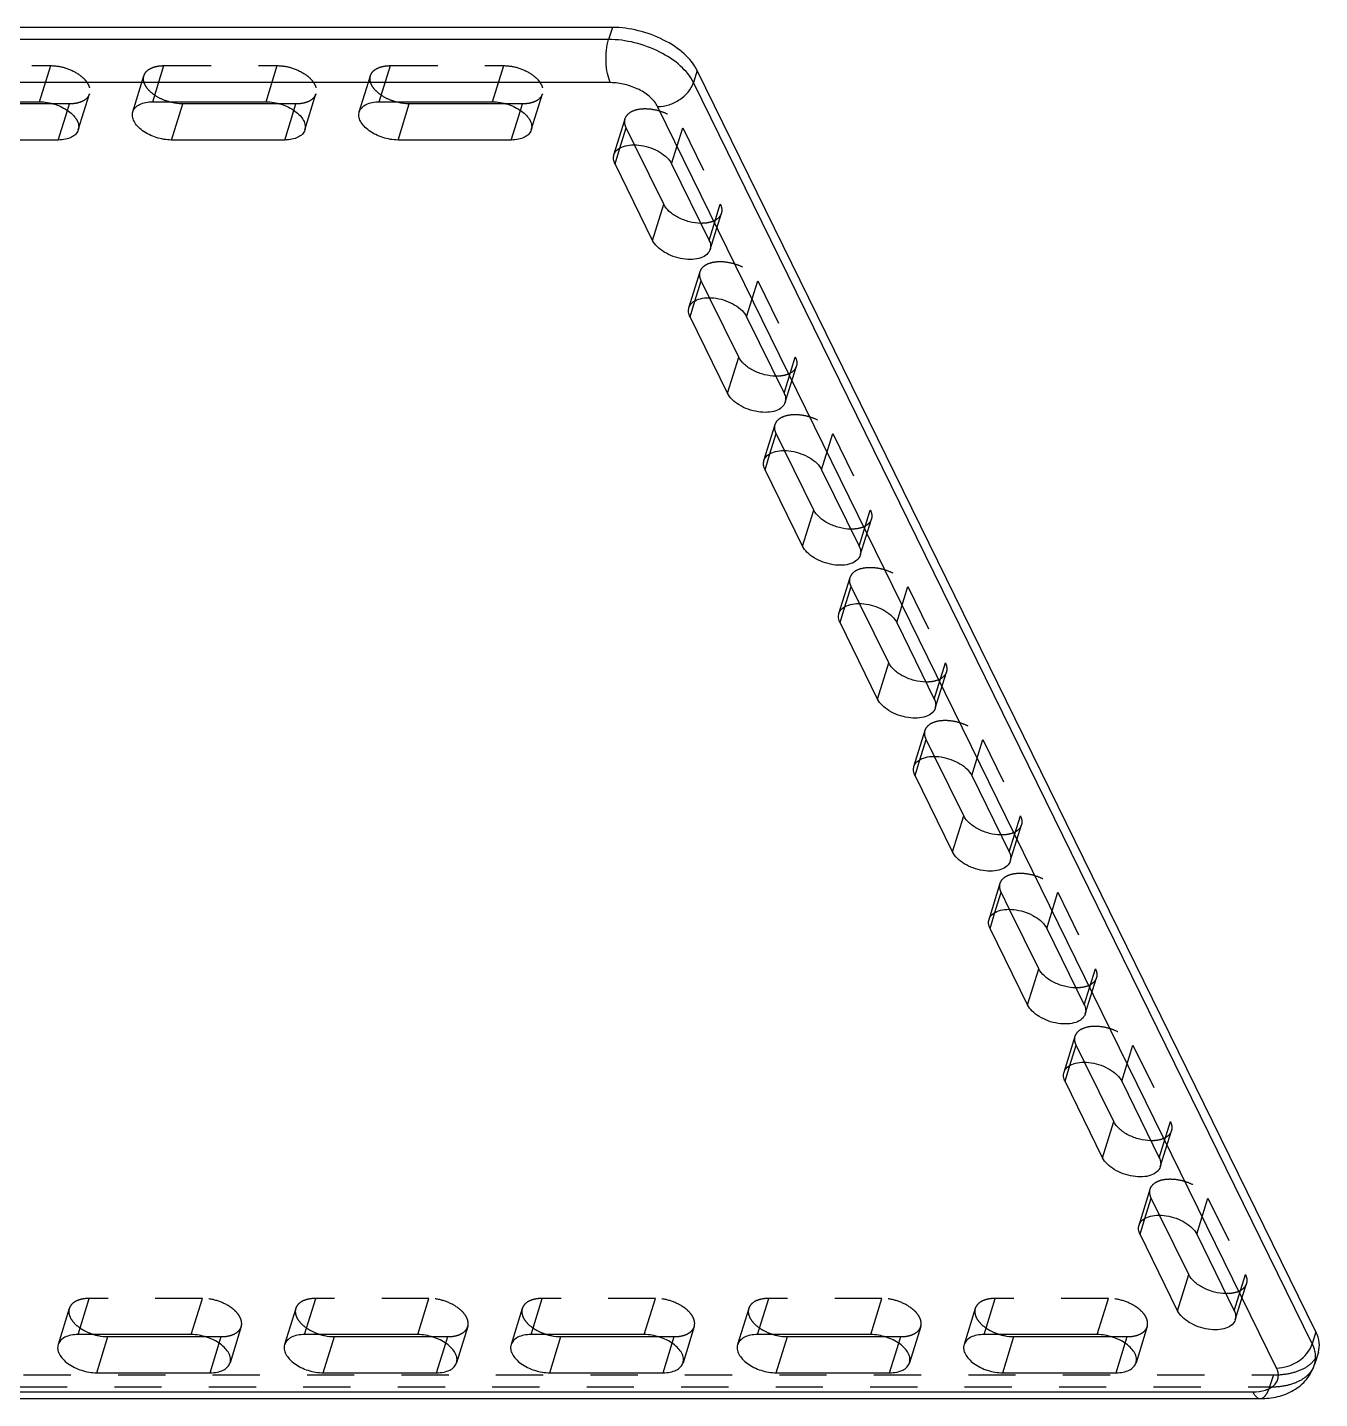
# Model space of a CAD drawing. Header units: millimetres. Extents: x 203 to 548, y -297 to -35.
# Drawn here: x 463.8 to 547.9, y -296.6 to -207.4 of the extents above; entities that cross this region are included whole.
import ezdxf

# ---------------------------------------------------------------- set-up
doc = ezdxf.new("R2010")
doc.units = ezdxf.units.MM
doc.header["$LTSCALE"] = 30.734
doc.linetypes.add('HIDDEN', pattern=[0.2, 0.1, -0.1])
doc.layers.get('0').update_dxf_attribs({"linetype": 'CONTINUOUS'})
doc.layers.add('DEFAULT_2', color=8, linetype='HIDDEN')

msp = doc.modelspace()

# ---------------------------------------------------------------- linework, layer by layer
at = {"color": 7, "linetype": 'Continuous'}
for p, q in [((501.858, -207.38), (377.515, -207.38)), ((501.858, -207.38), (501.616, -208.163)), ((501.616, -208.163), (377.273, -208.163)), ((507.376, -210.177), (507.134, -210.96)), ((547.641, -292.23), (507.376, -210.177)), ((501.742, -210.973), (377.399, -210.973)), ((547.399, -293.013), (507.134, -210.96)), ((457.22, -212.216), (464.589, -212.216)), ((471.957, -212.216), (479.326, -212.216)), ((486.694, -212.216), (494.063, -212.216)), ((465.445, -212.353), (459.167, -212.353)), ((465.809, -214.703), (466.401, -212.786)), ((473.177, -214.703), (473.904, -212.353)), ((480.182, -212.353), (473.904, -212.353)), ((480.546, -214.703), (481.138, -212.786)), ((487.914, -214.703), (488.641, -212.353)), ((494.919, -212.353), (488.641, -212.353)), ((495.283, -214.703), (495.875, -212.786)), ((545.073, -294.58), (504.807, -212.527)), ((465.809, -214.703), (458.44, -214.703)), ((480.546, -214.703), (473.177, -214.703)), ((495.283, -214.703), (487.914, -214.703)), ((502.032, -216.257), (502.35, -215.23)), ((505.199, -218.88), (503.304, -215.018)), ((504.473, -221.23), (502.032, -216.257)), ((505.717, -216.257), (508.157, -221.23)), ((504.473, -221.23), (505.199, -218.88)), ((506.913, -226.203), (507.23, -225.175)), ((510.08, -228.825), (508.184, -224.963)), ((509.353, -231.175), (506.913, -226.203)), ((510.597, -226.203), (513.038, -231.175)), ((509.353, -231.175), (510.08, -228.825)), ((511.794, -236.148), (512.111, -235.121)), ((514.96, -238.771), (513.065, -234.909)), ((514.234, -241.121), (511.794, -236.148)), ((515.478, -236.148), (517.918, -241.121)), ((514.234, -241.121), (514.96, -238.771)), ((516.674, -246.094), (516.992, -245.067)), ((519.841, -248.717), (517.946, -244.855)), ((519.115, -251.067), (516.674, -246.094)), ((520.359, -246.094), (522.799, -251.067)), ((519.115, -251.067), (519.841, -248.717)), ((521.555, -256.04), (521.872, -255.013)), ((524.722, -258.663), (522.826, -254.801)), ((523.995, -261.013), (521.555, -256.04)), ((525.239, -256.04), (527.68, -261.013)), ((523.995, -261.013), (524.722, -258.663)), ((529.602, -268.609), (527.707, -264.746)), ((526.436, -265.986), (526.753, -264.958)), ((528.876, -270.958), (526.436, -265.986)), ((530.12, -265.986), (532.56, -270.958)), ((528.876, -270.958), (529.602, -268.609)), ((534.483, -278.554), (532.588, -274.692)), ((531.316, -275.931), (531.634, -274.904)), ((533.757, -280.904), (531.316, -275.931)), ((535.001, -275.931), (537.441, -280.904)), ((533.757, -280.904), (534.483, -278.554)), ((536.197, -285.877), (536.514, -284.85)), ((539.364, -288.5), (537.468, -284.638)), ((538.637, -290.85), (536.197, -285.877)), ((539.881, -285.877), (542.322, -290.85)), ((538.637, -290.85), (539.364, -288.5)), ((474.465, -292.404), (467.097, -292.404)), ((489.202, -292.404), (481.834, -292.404)), ((503.939, -292.404), (496.571, -292.404)), ((518.676, -292.404), (511.308, -292.404)), ((533.413, -292.404), (526.045, -292.404)), ((547.641, -292.23), (547.399, -293.013)), ((468.317, -294.89), (469.043, -292.54)), ((469.043, -292.54), (475.321, -292.54)), ((475.685, -294.89), (476.278, -292.973)), ((483.054, -294.89), (483.78, -292.54)), ((483.78, -292.54), (490.058, -292.54)), ((490.422, -294.89), (491.015, -292.973)), ((497.791, -294.89), (498.517, -292.54)), ((498.517, -292.54), (504.795, -292.54)), ((505.159, -294.89), (505.752, -292.973)), ((512.528, -294.89), (513.254, -292.54)), ((513.254, -292.54), (519.532, -292.54)), ((519.896, -294.89), (520.489, -292.973)), ((527.265, -294.89), (527.991, -292.54)), ((527.991, -292.54), (534.269, -292.54)), ((534.633, -294.89), (535.226, -292.973)), ((547.796, -293.558), (547.554, -294.342)), ((468.317, -294.89), (475.685, -294.89)), ((483.054, -294.89), (490.422, -294.89)), ((497.791, -294.89), (505.159, -294.89)), ((512.528, -294.89), (519.896, -294.89)), ((527.265, -294.89), (534.633, -294.89)), ((419.19, -296.134), (543.533, -296.134)), ((419.674, -296.567), (544.017, -296.567))]:
    msp.add_line(p, q, dxfattribs=at)
msp.add_arc((545.855, -293.903), 1.766, 5.38966, 9.05359, dxfattribs=at)
for points, knots in [([(507.376, -210.177), (507.176, -209.77), (506.514, -208.99), (505.181, -208.123), (503.58, -207.535), (502.426, -207.38), (501.858, -207.38)], [0, 0, 0, 0, 1.361353, 2.98275, 4.733093, 6.437276, 6.437276, 6.437276, 6.437276]), ([(501.742, -210.973), (501.65, -210.786), (501.517, -210.341), (501.433, -209.626), (501.456, -208.879), (501.547, -208.389), (501.616, -208.163)], [0, 0, 0, 0, 0.626733, 1.375398, 2.153454, 2.861451, 2.861451, 2.861451, 2.861451]), ([(507.134, -210.96), (506.934, -210.553), (506.272, -209.773), (504.939, -208.906), (503.338, -208.319), (502.184, -208.163), (501.616, -208.163)], [0, 0, 0, 0, 1.361303, 2.982718, 4.733181, 6.437293, 6.437293, 6.437293, 6.437293]), ([(504.807, -212.527), (504.696, -212.301), (504.329, -211.868), (503.588, -211.386), (502.699, -211.06), (502.058, -210.973), (501.742, -210.973)], [0, 0, 0, 0, 0.756286, 1.657083, 2.629522, 3.576264, 3.576264, 3.576264, 3.576264]), ([(504.807, -212.527), (505.058, -212.527), (505.572, -212.438), (506.459, -212.012), (506.994, -211.411), (507.134, -210.96)], [0, 0, 0, 0, 0.751415, 1.531661, 2.947597, 2.947597, 2.947597, 2.947597]), ([(464.589, -212.216), (464.923, -212.216), (465.59, -212.334), (466.335, -212.692), (466.8, -213.092), (467.035, -213.408), (467.153, -213.735), (467.139, -213.955), (467.11, -214.05)], [0, 0, 0, 0, 1.002537, 1.99744, 2.441293, 2.8305, 3.165717, 3.465547, 3.465547, 3.465547, 3.465547]), ([(470.657, -212.869), (470.687, -212.769), (470.808, -212.573), (471.11, -212.366), (471.506, -212.241), (471.801, -212.216), (471.957, -212.216)], [0, 0, 0, 0, 0.312633, 0.664768, 1.076317, 1.545841, 1.545841, 1.545841, 1.545841]), ([(473.904, -212.353), (473.834, -212.353), (473.544, -212.342), (473.256, -212.289), (473.044, -212.23)], [0, 0, 0, 0, 0.2096738, 0.869368, 0.869368, 0.869368, 0.869368]), ([(479.326, -212.216), (479.66, -212.216), (480.327, -212.334), (481.072, -212.692), (481.537, -213.092), (481.771, -213.408), (481.89, -213.735), (481.876, -213.955), (481.847, -214.05)], [0, 0, 0, 0, 1.002537, 1.99744, 2.441293, 2.8305, 3.165717, 3.465547, 3.465547, 3.465547, 3.465547]), ([(485.394, -212.869), (485.424, -212.769), (485.545, -212.573), (485.847, -212.366), (486.243, -212.241), (486.538, -212.216), (486.694, -212.216)], [0, 0, 0, 0, 0.312633, 0.664768, 1.076317, 1.545841, 1.545841, 1.545841, 1.545841]), ([(488.641, -212.353), (488.571, -212.353), (488.281, -212.342), (487.993, -212.289), (487.781, -212.23)], [0, 0, 0, 0, 0.2096738, 0.869368, 0.869368, 0.869368, 0.869368]), ([(494.063, -212.216), (494.397, -212.216), (495.064, -212.334), (495.809, -212.692), (496.274, -213.092), (496.508, -213.408), (496.627, -213.735), (496.613, -213.955), (496.583, -214.05)], [0, 0, 0, 0, 1.002537, 1.99744, 2.441293, 2.8305, 3.165717, 3.465547, 3.465547, 3.465547, 3.465547]), ([(473.177, -214.703), (472.843, -214.703), (472.176, -214.585), (471.431, -214.227), (470.966, -213.827), (470.732, -213.511), (470.613, -213.184), (470.627, -212.964), (470.657, -212.869)], [0, 0, 0, 0, 1.002537, 1.99744, 2.441293, 2.8305, 3.165717, 3.465547, 3.465547, 3.465547, 3.465547]), ([(487.914, -214.703), (487.58, -214.703), (486.913, -214.585), (486.168, -214.227), (485.703, -213.827), (485.469, -213.511), (485.35, -213.184), (485.364, -212.964), (485.394, -212.869)], [0, 0, 0, 0, 1.002537, 1.99744, 2.441293, 2.8305, 3.165717, 3.465547, 3.465547, 3.465547, 3.465547]), ([(467.11, -214.05), (467.079, -214.15), (466.958, -214.347), (466.656, -214.553), (466.26, -214.678), (465.965, -214.703), (465.809, -214.703)], [0, 0, 0, 0, 0.312633, 0.664768, 1.076317, 1.545841, 1.545841, 1.545841, 1.545841]), ([(481.847, -214.05), (481.816, -214.15), (481.695, -214.347), (481.393, -214.553), (480.997, -214.678), (480.702, -214.703), (480.546, -214.703)], [0, 0, 0, 0, 0.312633, 0.664768, 1.076317, 1.545841, 1.545841, 1.545841, 1.545841]), ([(496.583, -214.05), (496.553, -214.15), (496.432, -214.347), (496.13, -214.553), (495.734, -214.678), (495.439, -214.703), (495.283, -214.703)], [0, 0, 0, 0, 0.312633, 0.664768, 1.076317, 1.545841, 1.545841, 1.545841, 1.545841]), ([(502.032, -216.257), (501.986, -216.162), (501.92, -215.966), (501.935, -215.758), (501.964, -215.666)], [0, 0, 0, 0, 0.3184612, 0.6057192, 0.6057192, 0.6057192, 0.6057192]), ([(501.964, -215.666), (502.002, -215.543), (502.173, -215.299), (502.597, -215.084), (503.137, -214.994), (503.749, -215.033), (504.374, -215.195), (504.948, -215.465), (505.414, -215.814), (505.643, -216.107), (505.717, -216.257)], [0, 0, 0, 0, 0.387391, 0.843806, 1.391657, 2.013617, 2.670736, 3.315794, 3.904234, 4.406149, 4.406149, 4.406149, 4.406149]), ([(507.614, -220.123), (507.364, -220.119), (506.857, -220.046), (506.157, -219.783), (505.575, -219.4), (505.286, -219.058), (505.199, -218.88)], [0, 0, 0, 0, 0.750246, 1.517706, 2.22733, 2.823823, 2.823823, 2.823823, 2.823823]), ([(508.226, -221.82), (508.187, -221.944), (508.016, -222.187), (507.592, -222.403), (507.052, -222.492), (506.44, -222.453), (505.816, -222.291), (505.242, -222.021), (504.775, -221.672), (504.546, -221.38), (504.473, -221.23)], [0, 0, 0, 0, 0.387391, 0.843806, 1.391657, 2.013617, 2.670736, 3.315794, 3.904234, 4.406149, 4.406149, 4.406149, 4.406149]), ([(508.157, -221.23), (508.204, -221.325), (508.269, -221.521), (508.254, -221.729), (508.226, -221.82)], [0, 0, 0, 0, 0.3184612, 0.6057192, 0.6057192, 0.6057192, 0.6057192]), ([(506.913, -226.203), (506.866, -226.107), (506.801, -225.912), (506.816, -225.703), (506.844, -225.612)], [0, 0, 0, 0, 0.3184612, 0.6057192, 0.6057192, 0.6057192, 0.6057192]), ([(506.844, -225.612), (506.883, -225.489), (507.054, -225.245), (507.477, -225.03), (508.018, -224.94), (508.63, -224.979), (509.254, -225.141), (509.828, -225.411), (510.295, -225.76), (510.524, -226.052), (510.597, -226.203)], [0, 0, 0, 0, 0.387391, 0.843806, 1.391657, 2.013617, 2.670736, 3.315794, 3.904234, 4.406149, 4.406149, 4.406149, 4.406149]), ([(512.494, -230.068), (512.244, -230.065), (511.738, -229.992), (511.038, -229.729), (510.456, -229.346), (510.167, -229.004), (510.08, -228.825)], [0, 0, 0, 0, 0.750246, 1.517706, 2.22733, 2.823823, 2.823823, 2.823823, 2.823823]), ([(513.106, -231.766), (513.068, -231.89), (512.897, -232.133), (512.473, -232.348), (511.933, -232.438), (511.321, -232.399), (510.696, -232.237), (510.122, -231.967), (509.656, -231.618), (509.427, -231.326), (509.353, -231.175)], [0, 0, 0, 0, 0.387391, 0.843806, 1.391657, 2.013617, 2.670736, 3.315794, 3.904234, 4.406149, 4.406149, 4.406149, 4.406149]), ([(513.038, -231.175), (513.084, -231.271), (513.15, -231.466), (513.135, -231.675), (513.106, -231.766)], [0, 0, 0, 0, 0.3184612, 0.6057192, 0.6057192, 0.6057192, 0.6057192]), ([(511.725, -235.558), (511.763, -235.434), (511.935, -235.191), (512.358, -234.975), (512.899, -234.886), (513.511, -234.925), (514.135, -235.087), (514.709, -235.357), (515.175, -235.706), (515.404, -235.998), (515.478, -236.148)], [0, 0, 0, 0, 0.387391, 0.843806, 1.391657, 2.013617, 2.670736, 3.315794, 3.904234, 4.406149, 4.406149, 4.406149, 4.406149]), ([(511.794, -236.148), (511.747, -236.053), (511.682, -235.857), (511.697, -235.649), (511.725, -235.558)], [0, 0, 0, 0, 0.3184612, 0.6057192, 0.6057192, 0.6057192, 0.6057192]), ([(517.375, -240.014), (517.125, -240.011), (516.619, -239.937), (515.918, -239.675), (515.336, -239.292), (515.048, -238.95), (514.96, -238.771)], [0, 0, 0, 0, 0.750246, 1.517706, 2.22733, 2.823823, 2.823823, 2.823823, 2.823823]), ([(517.987, -241.712), (517.949, -241.835), (517.777, -242.079), (517.354, -242.294), (516.813, -242.384), (516.201, -242.345), (515.577, -242.183), (515.003, -241.913), (514.537, -241.564), (514.308, -241.271), (514.234, -241.121)], [0, 0, 0, 0, 0.387391, 0.843806, 1.391657, 2.013617, 2.670736, 3.315794, 3.904234, 4.406149, 4.406149, 4.406149, 4.406149]), ([(517.918, -241.121), (517.965, -241.217), (518.03, -241.412), (518.015, -241.62), (517.987, -241.712)], [0, 0, 0, 0, 0.3184612, 0.6057192, 0.6057192, 0.6057192, 0.6057192]), ([(516.606, -245.503), (516.644, -245.38), (516.815, -245.136), (517.239, -244.921), (517.779, -244.831), (518.391, -244.87), (519.016, -245.033), (519.59, -245.302), (520.056, -245.652), (520.285, -245.944), (520.359, -246.094)], [0, 0, 0, 0, 0.387391, 0.843806, 1.391657, 2.013617, 2.670736, 3.315794, 3.904234, 4.406149, 4.406149, 4.406149, 4.406149]), ([(516.674, -246.094), (516.628, -245.999), (516.562, -245.803), (516.577, -245.595), (516.606, -245.503)], [0, 0, 0, 0, 0.3184612, 0.6057192, 0.6057192, 0.6057192, 0.6057192]), ([(522.256, -249.96), (522.006, -249.957), (521.5, -249.883), (520.799, -249.62), (520.217, -249.238), (519.928, -248.895), (519.841, -248.717)], [0, 0, 0, 0, 0.750246, 1.517706, 2.22733, 2.823823, 2.823823, 2.823823, 2.823823]), ([(522.868, -251.658), (522.829, -251.781), (522.658, -252.025), (522.234, -252.24), (521.694, -252.33), (521.082, -252.291), (520.458, -252.128), (519.884, -251.859), (519.417, -251.509), (519.188, -251.217), (519.115, -251.067)], [0, 0, 0, 0, 0.387391, 0.843806, 1.391657, 2.013617, 2.670736, 3.315794, 3.904234, 4.406149, 4.406149, 4.406149, 4.406149]), ([(522.799, -251.067), (522.846, -251.162), (522.911, -251.358), (522.896, -251.566), (522.868, -251.658)], [0, 0, 0, 0, 0.3184612, 0.6057192, 0.6057192, 0.6057192, 0.6057192]), ([(521.486, -255.449), (521.525, -255.326), (521.696, -255.082), (522.119, -254.867), (522.66, -254.777), (523.272, -254.816), (523.896, -254.978), (524.47, -255.248), (524.937, -255.597), (525.166, -255.89), (525.239, -256.04)], [0, 0, 0, 0, 0.387391, 0.843806, 1.391657, 2.013617, 2.670736, 3.315794, 3.904234, 4.406149, 4.406149, 4.406149, 4.406149]), ([(521.555, -256.04), (521.508, -255.945), (521.443, -255.749), (521.458, -255.541), (521.486, -255.449)], [0, 0, 0, 0, 0.3184612, 0.6057192, 0.6057192, 0.6057192, 0.6057192]), ([(527.136, -259.906), (526.886, -259.902), (526.38, -259.829), (525.68, -259.566), (525.098, -259.183), (524.809, -258.841), (524.722, -258.663)], [0, 0, 0, 0, 0.750246, 1.517706, 2.22733, 2.823823, 2.823823, 2.823823, 2.823823]), ([(527.748, -261.603), (527.71, -261.727), (527.539, -261.97), (527.115, -262.186), (526.575, -262.275), (525.963, -262.236), (525.338, -262.074), (524.764, -261.804), (524.298, -261.455), (524.069, -261.163), (523.995, -261.013)], [0, 0, 0, 0, 0.387391, 0.843806, 1.391657, 2.013617, 2.670736, 3.315794, 3.904234, 4.406149, 4.406149, 4.406149, 4.406149]), ([(527.68, -261.013), (527.726, -261.108), (527.792, -261.304), (527.777, -261.512), (527.748, -261.603)], [0, 0, 0, 0, 0.3184612, 0.6057192, 0.6057192, 0.6057192, 0.6057192]), ([(526.367, -265.395), (526.405, -265.272), (526.577, -265.028), (527, -264.813), (527.541, -264.723), (528.153, -264.762), (528.777, -264.924), (529.351, -265.194), (529.817, -265.543), (530.046, -265.835), (530.12, -265.986)], [0, 0, 0, 0, 0.387391, 0.843806, 1.391657, 2.013617, 2.670736, 3.315794, 3.904234, 4.406149, 4.406149, 4.406149, 4.406149]), ([(526.436, -265.986), (526.389, -265.89), (526.324, -265.695), (526.339, -265.486), (526.367, -265.395)], [0, 0, 0, 0, 0.3184612, 0.6057192, 0.6057192, 0.6057192, 0.6057192]), ([(532.017, -269.851), (531.767, -269.848), (531.261, -269.775), (530.56, -269.512), (529.978, -269.129), (529.69, -268.787), (529.602, -268.609)], [0, 0, 0, 0, 0.750246, 1.517706, 2.22733, 2.823823, 2.823823, 2.823823, 2.823823]), ([(532.629, -271.549), (532.591, -271.673), (532.419, -271.916), (531.996, -272.131), (531.455, -272.221), (530.843, -272.182), (530.219, -272.02), (529.645, -271.75), (529.179, -271.401), (528.95, -271.109), (528.876, -270.958)], [0, 0, 0, 0, 0.387391, 0.843806, 1.391657, 2.013617, 2.670736, 3.315794, 3.904234, 4.406149, 4.406149, 4.406149, 4.406149]), ([(532.56, -270.958), (532.607, -271.054), (532.672, -271.249), (532.657, -271.458), (532.629, -271.549)], [0, 0, 0, 0, 0.3184612, 0.6057192, 0.6057192, 0.6057192, 0.6057192]), ([(531.248, -275.341), (531.286, -275.217), (531.457, -274.974), (531.881, -274.758), (532.421, -274.669), (533.033, -274.708), (533.658, -274.87), (534.232, -275.14), (534.698, -275.489), (534.927, -275.781), (535.001, -275.931)], [0, 0, 0, 0, 0.387391, 0.843806, 1.391657, 2.013617, 2.670736, 3.315794, 3.904234, 4.406149, 4.406149, 4.406149, 4.406149]), ([(531.316, -275.931), (531.27, -275.836), (531.204, -275.64), (531.219, -275.432), (531.248, -275.341)], [0, 0, 0, 0, 0.3184612, 0.6057192, 0.6057192, 0.6057192, 0.6057192]), ([(536.898, -279.797), (536.648, -279.794), (536.142, -279.72), (535.441, -279.458), (534.859, -279.075), (534.57, -278.733), (534.483, -278.554)], [0, 0, 0, 0, 0.750246, 1.517706, 2.22733, 2.823823, 2.823823, 2.823823, 2.823823]), ([(537.51, -281.495), (537.471, -281.618), (537.3, -281.862), (536.876, -282.077), (536.336, -282.167), (535.724, -282.128), (535.1, -281.966), (534.526, -281.696), (534.059, -281.347), (533.83, -281.054), (533.757, -280.904)], [0, 0, 0, 0, 0.387391, 0.843806, 1.391657, 2.013617, 2.670736, 3.315794, 3.904234, 4.406149, 4.406149, 4.406149, 4.406149]), ([(537.441, -280.904), (537.488, -281), (537.553, -281.195), (537.538, -281.403), (537.51, -281.495)], [0, 0, 0, 0, 0.3184612, 0.6057192, 0.6057192, 0.6057192, 0.6057192]), ([(536.197, -285.877), (536.15, -285.782), (536.085, -285.586), (536.1, -285.378), (536.128, -285.286)], [0, 0, 0, 0, 0.3184612, 0.6057192, 0.6057192, 0.6057192, 0.6057192]), ([(536.128, -285.286), (536.167, -285.163), (536.338, -284.919), (536.762, -284.704), (537.302, -284.615), (537.914, -284.654), (538.538, -284.816), (539.112, -285.085), (539.579, -285.435), (539.808, -285.727), (539.881, -285.877)], [0, 0, 0, 0, 0.387391, 0.843806, 1.391657, 2.013617, 2.670736, 3.315794, 3.904234, 4.406149, 4.406149, 4.406149, 4.406149]), ([(541.778, -289.743), (541.528, -289.74), (541.022, -289.666), (540.322, -289.404), (539.74, -289.021), (539.451, -288.679), (539.364, -288.5)], [0, 0, 0, 0, 0.750246, 1.517706, 2.22733, 2.823823, 2.823823, 2.823823, 2.823823]), ([(542.39, -291.441), (542.352, -291.564), (542.181, -291.808), (541.757, -292.023), (541.217, -292.113), (540.605, -292.074), (539.98, -291.911), (539.406, -291.642), (538.94, -291.292), (538.711, -291), (538.637, -290.85)], [0, 0, 0, 0, 0.387391, 0.843806, 1.391657, 2.013617, 2.670736, 3.315794, 3.904234, 4.406149, 4.406149, 4.406149, 4.406149]), ([(542.322, -290.85), (542.368, -290.945), (542.434, -291.141), (542.419, -291.349), (542.39, -291.441)], [0, 0, 0, 0, 0.3184612, 0.6057192, 0.6057192, 0.6057192, 0.6057192]), ([(467.097, -292.404), (466.94, -292.404), (466.645, -292.429), (466.249, -292.553), (465.947, -292.76), (465.827, -292.957), (465.796, -293.057)], [0, 0, 0, 0, 0.469523, 0.881073, 1.233208, 1.545841, 1.545841, 1.545841, 1.545841]), ([(468.184, -292.418), (468.256, -292.438), (468.537, -292.507), (468.828, -292.54), (469.043, -292.54)], [0, 0, 0, 0, 0.2233792, 0.8693172, 0.8693172, 0.8693172, 0.8693172]), ([(476.986, -294.238), (477.016, -294.142), (477.029, -293.923), (476.911, -293.596), (476.676, -293.28), (476.212, -292.88), (475.466, -292.521), (474.799, -292.404), (474.465, -292.404)], [0, 0, 0, 0, 0.29983, 0.635046, 1.024253, 1.468106, 2.46301, 3.465547, 3.465547, 3.465547, 3.465547]), ([(481.834, -292.404), (481.677, -292.404), (481.382, -292.429), (480.986, -292.553), (480.684, -292.76), (480.564, -292.957), (480.533, -293.057)], [0, 0, 0, 0, 0.469523, 0.881073, 1.233208, 1.545841, 1.545841, 1.545841, 1.545841]), ([(482.921, -292.418), (482.993, -292.438), (483.274, -292.507), (483.565, -292.54), (483.78, -292.54)], [0, 0, 0, 0, 0.2233792, 0.8693172, 0.8693172, 0.8693172, 0.8693172]), ([(491.723, -294.238), (491.752, -294.142), (491.766, -293.923), (491.648, -293.596), (491.413, -293.28), (490.949, -292.88), (490.203, -292.521), (489.536, -292.404), (489.202, -292.404)], [0, 0, 0, 0, 0.29983, 0.635046, 1.024253, 1.468106, 2.46301, 3.465547, 3.465547, 3.465547, 3.465547]), ([(496.571, -292.404), (496.414, -292.404), (496.119, -292.429), (495.723, -292.553), (495.421, -292.76), (495.301, -292.957), (495.27, -293.057)], [0, 0, 0, 0, 0.469523, 0.881073, 1.233208, 1.545841, 1.545841, 1.545841, 1.545841]), ([(497.658, -292.418), (497.73, -292.438), (498.011, -292.507), (498.302, -292.54), (498.517, -292.54)], [0, 0, 0, 0, 0.2233792, 0.8693172, 0.8693172, 0.8693172, 0.8693172]), ([(506.46, -294.238), (506.489, -294.142), (506.503, -293.923), (506.385, -293.596), (506.15, -293.28), (505.686, -292.88), (504.94, -292.521), (504.273, -292.404), (503.939, -292.404)], [0, 0, 0, 0, 0.29983, 0.635046, 1.024253, 1.468106, 2.46301, 3.465547, 3.465547, 3.465547, 3.465547]), ([(511.308, -292.404), (511.151, -292.404), (510.856, -292.429), (510.46, -292.553), (510.158, -292.76), (510.038, -292.957), (510.007, -293.057)], [0, 0, 0, 0, 0.469523, 0.881073, 1.233208, 1.545841, 1.545841, 1.545841, 1.545841]), ([(512.395, -292.418), (512.467, -292.438), (512.748, -292.507), (513.039, -292.54), (513.254, -292.54)], [0, 0, 0, 0, 0.2233792, 0.8693172, 0.8693172, 0.8693172, 0.8693172]), ([(521.197, -294.238), (521.226, -294.142), (521.24, -293.923), (521.122, -293.596), (520.887, -293.28), (520.423, -292.88), (519.677, -292.521), (519.01, -292.404), (518.676, -292.404)], [0, 0, 0, 0, 0.29983, 0.635046, 1.024253, 1.468106, 2.46301, 3.465547, 3.465547, 3.465547, 3.465547]), ([(526.045, -292.404), (525.888, -292.404), (525.593, -292.429), (525.197, -292.553), (524.895, -292.76), (524.775, -292.957), (524.744, -293.057)], [0, 0, 0, 0, 0.469523, 0.881073, 1.233208, 1.545841, 1.545841, 1.545841, 1.545841]), ([(527.132, -292.418), (527.204, -292.438), (527.485, -292.507), (527.776, -292.54), (527.991, -292.54)], [0, 0, 0, 0, 0.2233792, 0.8693172, 0.8693172, 0.8693172, 0.8693172]), ([(535.934, -294.238), (535.963, -294.142), (535.977, -293.923), (535.859, -293.596), (535.624, -293.28), (535.16, -292.88), (534.414, -292.521), (533.747, -292.404), (533.413, -292.404)], [0, 0, 0, 0, 0.29983, 0.635046, 1.024253, 1.468106, 2.46301, 3.465547, 3.465547, 3.465547, 3.465547]), ([(547.796, -293.559), (547.859, -293.353), (547.894, -292.884), (547.746, -292.444), (547.641, -292.23)], [0, 0, 0, 0, 0.646331, 1.36287, 1.36287, 1.36287, 1.36287]), ([(465.796, -293.057), (465.767, -293.152), (465.753, -293.371), (465.871, -293.699), (466.106, -294.014), (466.57, -294.415), (467.316, -294.773), (467.983, -294.89), (468.317, -294.89)], [0, 0, 0, 0, 0.29983, 0.635046, 1.024253, 1.468106, 2.46301, 3.465547, 3.465547, 3.465547, 3.465547]), ([(480.533, -293.057), (480.503, -293.152), (480.49, -293.371), (480.608, -293.699), (480.843, -294.014), (481.307, -294.415), (482.053, -294.773), (482.72, -294.89), (483.054, -294.89)], [0, 0, 0, 0, 0.29983, 0.635046, 1.024253, 1.468106, 2.46301, 3.465547, 3.465547, 3.465547, 3.465547]), ([(495.27, -293.057), (495.24, -293.152), (495.227, -293.371), (495.345, -293.699), (495.58, -294.014), (496.044, -294.415), (496.79, -294.773), (497.457, -294.89), (497.791, -294.89)], [0, 0, 0, 0, 0.29983, 0.635046, 1.024253, 1.468106, 2.46301, 3.465547, 3.465547, 3.465547, 3.465547]), ([(510.007, -293.057), (509.977, -293.152), (509.964, -293.371), (510.082, -293.699), (510.317, -294.014), (510.781, -294.415), (511.527, -294.773), (512.194, -294.89), (512.528, -294.89)], [0, 0, 0, 0, 0.29983, 0.635046, 1.024253, 1.468106, 2.46301, 3.465547, 3.465547, 3.465547, 3.465547]), ([(524.744, -293.057), (524.714, -293.152), (524.701, -293.371), (524.819, -293.699), (525.054, -294.014), (525.518, -294.415), (526.264, -294.773), (526.931, -294.89), (527.265, -294.89)], [0, 0, 0, 0, 0.29983, 0.635046, 1.024253, 1.468106, 2.46301, 3.465547, 3.465547, 3.465547, 3.465547]), ([(545.073, -294.58), (545.323, -294.58), (545.837, -294.491), (546.724, -294.065), (547.26, -293.464), (547.399, -293.013)], [0, 0, 0, 0, 0.751415, 1.531661, 2.947597, 2.947597, 2.947597, 2.947597]), ([(547.599, -293.625), (547.591, -293.574), (547.548, -293.363), (547.471, -293.16), (547.399, -293.013)], [0, 0, 0, 0, 0.1545871, 0.645153, 0.645153, 0.645153, 0.645153]), ([(475.685, -294.89), (475.842, -294.89), (476.137, -294.866), (476.533, -294.741), (476.835, -294.534), (476.955, -294.338), (476.986, -294.238)], [0, 0, 0, 0, 0.469523, 0.881073, 1.233208, 1.545841, 1.545841, 1.545841, 1.545841]), ([(490.422, -294.89), (490.579, -294.89), (490.874, -294.866), (491.27, -294.741), (491.572, -294.534), (491.692, -294.338), (491.723, -294.238)], [0, 0, 0, 0, 0.469523, 0.881073, 1.233208, 1.545841, 1.545841, 1.545841, 1.545841]), ([(505.159, -294.89), (505.316, -294.89), (505.611, -294.866), (506.007, -294.741), (506.309, -294.534), (506.429, -294.338), (506.46, -294.238)], [0, 0, 0, 0, 0.469523, 0.881073, 1.233208, 1.545841, 1.545841, 1.545841, 1.545841]), ([(519.896, -294.89), (520.053, -294.89), (520.348, -294.866), (520.744, -294.741), (521.046, -294.534), (521.166, -294.338), (521.197, -294.238)], [0, 0, 0, 0, 0.469523, 0.881073, 1.233208, 1.545841, 1.545841, 1.545841, 1.545841]), ([(534.633, -294.89), (534.79, -294.89), (535.085, -294.866), (535.481, -294.741), (535.783, -294.534), (535.903, -294.338), (535.934, -294.238)], [0, 0, 0, 0, 0.469523, 0.881073, 1.233208, 1.545841, 1.545841, 1.545841, 1.545841]), ([(547.554, -294.342), (547.569, -294.294), (547.619, -294.097), (547.628, -293.89), (547.613, -293.737)], [0, 0, 0, 0, 0.1502301, 0.6098079, 0.6098079, 0.6098079, 0.6098079]), ([(543.533, -296.134), (543.81, -296.134), (544.213, -296.087), (544.679, -295.89), (544.941, -295.696), (545.122, -295.454), (545.238, -295.071), (545.162, -294.761), (545.073, -294.58)], [0, 0, 0, 0, 0.831668, 1.18933, 1.508509, 1.799431, 2.079992, 2.68606, 2.68606, 2.68606, 2.68606]), ([(544.017, -296.567), (544.398, -296.567), (545.153, -296.488), (546.212, -296.082), (547.082, -295.361), (547.445, -294.694), (547.554, -294.342)], [0, 0, 0, 0, 1.14327, 2.253121, 3.356021, 4.463446, 4.463446, 4.463446, 4.463446]), ([(543.533, -296.134), (543.564, -296.198), (543.63, -296.313), (543.748, -296.454), (543.877, -296.545), (543.973, -296.567), (544.017, -296.567)], [0, 0, 0, 0, 0.2146931, 0.396102, 0.5475008, 0.6804494, 0.6804494, 0.6804494, 0.6804494])]:
    msp.add_open_spline(points, degree=3, knots=knots, dxfattribs=at)
at = {"layer": 'DEFAULT_2', "color": 8, "linetype": 'HIDDEN'}
for p, q in [((457.946, -209.866), (465.315, -209.866)), ((464.589, -212.216), (465.315, -209.866)), ((471.957, -212.216), (472.683, -209.866)), ((472.683, -209.866), (480.052, -209.866)), ((479.326, -212.216), (480.052, -209.866)), ((486.694, -212.216), (487.42, -209.866)), ((487.42, -209.866), (494.789, -209.866)), ((494.063, -212.216), (494.789, -209.866)), ((470.656, -212.869), (471.383, -210.519)), ((485.393, -212.869), (486.12, -210.519)), ((467.11, -214.05), (467.836, -211.7)), ((481.847, -214.05), (482.573, -211.7)), ((496.584, -214.05), (497.31, -211.7)), ((466.535, -212.353), (465.445, -212.353)), ((466.401, -212.786), (466.535, -212.353)), ((481.272, -212.353), (480.182, -212.353)), ((481.138, -212.786), (481.272, -212.353)), ((496.009, -212.353), (494.919, -212.353)), ((495.875, -212.786), (496.009, -212.353)), ((501.964, -215.666), (502.69, -213.316)), ((502.35, -215.23), (502.759, -213.907)), ((503.304, -215.018), (502.759, -213.907)), ((505.717, -216.257), (506.443, -213.907)), ((506.443, -213.907), (508.883, -218.88)), ((508.157, -221.23), (508.883, -218.88)), ((508.226, -221.82), (508.952, -219.47)), ((506.844, -225.612), (507.57, -223.262)), ((507.23, -225.175), (507.639, -223.853)), ((508.184, -224.963), (507.639, -223.853)), ((510.597, -226.203), (511.323, -223.853)), ((511.323, -223.853), (513.764, -228.825)), ((513.038, -231.175), (513.764, -228.825)), ((513.106, -231.766), (513.833, -229.416)), ((511.725, -235.558), (512.451, -233.208)), ((512.111, -235.121), (512.52, -233.798)), ((513.065, -234.909), (512.52, -233.798)), ((515.478, -236.148), (516.204, -233.798)), ((516.204, -233.798), (518.644, -238.771)), ((517.918, -241.121), (518.644, -238.771)), ((517.987, -241.712), (518.713, -239.362)), ((516.606, -245.504), (517.332, -243.154)), ((516.992, -245.067), (517.401, -243.744)), ((517.946, -244.855), (517.401, -243.744)), ((520.359, -246.094), (521.085, -243.744)), ((521.085, -243.744), (523.525, -248.717)), ((522.799, -251.067), (523.525, -248.717)), ((522.868, -251.657), (523.594, -249.307)), ((521.486, -255.449), (522.212, -253.099)), ((521.872, -255.013), (522.281, -253.69)), ((522.826, -254.801), (522.281, -253.69)), ((525.239, -256.04), (525.965, -253.69)), ((525.965, -253.69), (528.406, -258.663)), ((527.68, -261.013), (528.406, -258.663)), ((527.748, -261.603), (528.475, -259.253)), ((526.367, -265.395), (527.093, -263.045)), ((526.753, -264.958), (527.162, -263.636)), ((527.707, -264.746), (527.162, -263.636)), ((530.12, -265.986), (530.846, -263.636)), ((530.846, -263.636), (533.286, -268.609)), ((532.56, -270.958), (533.286, -268.609)), ((532.629, -271.549), (533.355, -269.199)), ((531.248, -275.341), (531.974, -272.991)), ((531.634, -274.904), (532.043, -273.581)), ((532.588, -274.692), (532.043, -273.581)), ((535.001, -275.931), (535.727, -273.581)), ((535.727, -273.581), (538.167, -278.554)), ((537.441, -280.904), (538.167, -278.554)), ((537.51, -281.495), (538.236, -279.145)), ((536.128, -285.287), (536.855, -282.937)), ((536.514, -284.85), (536.923, -283.527)), ((537.468, -284.638), (536.923, -283.527)), ((539.881, -285.877), (540.607, -283.527)), ((540.607, -283.527), (543.048, -288.5)), ((542.322, -290.85), (543.048, -288.5)), ((542.39, -291.441), (543.117, -289.091)), ((466.522, -290.707), (465.796, -293.057)), ((467.097, -292.404), (467.823, -290.054)), ((475.191, -290.054), (467.823, -290.054)), ((474.465, -292.404), (475.191, -290.054)), ((481.259, -290.707), (480.533, -293.057)), ((481.834, -292.404), (482.56, -290.054)), ((489.928, -290.054), (482.56, -290.054)), ((489.202, -292.404), (489.928, -290.054)), ((495.996, -290.707), (495.27, -293.057)), ((496.571, -292.404), (497.297, -290.054)), ((504.665, -290.054), (497.297, -290.054)), ((503.939, -292.404), (504.665, -290.054)), ((510.733, -290.707), (510.007, -293.057)), ((511.308, -292.404), (512.034, -290.054)), ((519.402, -290.054), (512.034, -290.054)), ((518.676, -292.404), (519.402, -290.054)), ((525.47, -290.707), (524.744, -293.057)), ((526.045, -292.404), (526.771, -290.054)), ((534.139, -290.054), (526.771, -290.054)), ((533.413, -292.404), (534.139, -290.054)), ((477.712, -291.888), (476.986, -294.238)), ((492.449, -291.888), (491.723, -294.238)), ((507.186, -291.888), (506.46, -294.238)), ((521.923, -291.888), (521.197, -294.238)), ((536.66, -291.888), (535.934, -294.238)), ((475.321, -292.54), (476.412, -292.54)), ((476.278, -292.973), (476.412, -292.54)), ((490.058, -292.54), (491.149, -292.54)), ((491.015, -292.973), (491.149, -292.54)), ((504.795, -292.54), (505.885, -292.54)), ((505.752, -292.973), (505.885, -292.54)), ((519.532, -292.54), (520.622, -292.54)), ((520.489, -292.973), (520.622, -292.54)), ((534.269, -292.54), (535.359, -292.54)), ((535.226, -292.973), (535.359, -292.54)), ((420.526, -295.027), (544.869, -295.027)), ((544.869, -295.027), (544.627, -295.81)), ((420.284, -295.81), (544.627, -295.81))]:
    msp.add_line(p, q, dxfattribs=at)
for points, knots in [([(465.315, -209.866), (465.649, -209.866), (466.316, -209.984), (467.062, -210.342), (467.526, -210.742), (467.761, -211.058), (467.879, -211.385), (467.865, -211.605), (467.836, -211.7)], [0, 0, 0, 0, 1.002537, 1.99744, 2.441293, 2.8305, 3.165717, 3.465547, 3.465547, 3.465547, 3.465547]), ([(471.383, -210.519), (471.414, -210.419), (471.534, -210.223), (471.836, -210.016), (472.232, -209.891), (472.527, -209.866), (472.683, -209.866)], [0, 0, 0, 0, 0.312633, 0.664768, 1.076317, 1.545841, 1.545841, 1.545841, 1.545841]), ([(480.052, -209.866), (480.386, -209.866), (481.053, -209.984), (481.799, -210.342), (482.263, -210.742), (482.498, -211.058), (482.616, -211.385), (482.602, -211.605), (482.573, -211.7)], [0, 0, 0, 0, 1.002537, 1.99744, 2.441293, 2.8305, 3.165717, 3.465547, 3.465547, 3.465547, 3.465547]), ([(486.12, -210.519), (486.151, -210.419), (486.271, -210.223), (486.573, -210.016), (486.969, -209.891), (487.264, -209.866), (487.42, -209.866)], [0, 0, 0, 0, 0.312633, 0.664768, 1.076317, 1.545841, 1.545841, 1.545841, 1.545841]), ([(494.789, -209.866), (495.123, -209.866), (495.79, -209.984), (496.536, -210.342), (497, -210.742), (497.235, -211.058), (497.353, -211.385), (497.339, -211.605), (497.31, -211.7)], [0, 0, 0, 0, 1.002537, 1.99744, 2.441293, 2.8305, 3.165717, 3.465547, 3.465547, 3.465547, 3.465547]), ([(472.162, -211.84), (472.022, -211.751), (471.772, -211.56), (471.49, -211.222), (471.341, -210.866), (471.351, -210.623), (471.383, -210.519)], [0, 0, 0, 0, 0.498633, 0.93521, 1.306628, 1.633528, 1.633528, 1.633528, 1.633528]), ([(486.899, -211.84), (486.759, -211.751), (486.509, -211.56), (486.227, -211.222), (486.078, -210.866), (486.088, -210.623), (486.12, -210.519)], [0, 0, 0, 0, 0.498633, 0.93521, 1.306628, 1.633528, 1.633528, 1.633528, 1.633528]), ([(467.836, -211.7), (467.805, -211.8), (467.685, -211.997), (467.383, -212.204), (466.986, -212.328), (466.692, -212.353), (466.535, -212.353)], [0, 0, 0, 0, 0.312633, 0.664768, 1.076317, 1.545841, 1.545841, 1.545841, 1.545841]), ([(473.044, -212.23), (472.965, -212.208), (472.658, -212.11), (472.364, -211.969), (472.162, -211.84)], [0, 0, 0, 0, 0.2467778, 0.9667167, 0.9667167, 0.9667167, 0.9667167]), ([(482.573, -211.7), (482.542, -211.8), (482.422, -211.997), (482.12, -212.204), (481.723, -212.328), (481.429, -212.353), (481.272, -212.353)], [0, 0, 0, 0, 0.312633, 0.664768, 1.076317, 1.545841, 1.545841, 1.545841, 1.545841]), ([(487.781, -212.23), (487.702, -212.208), (487.395, -212.11), (487.101, -211.969), (486.899, -211.84)], [0, 0, 0, 0, 0.2467778, 0.9667167, 0.9667167, 0.9667167, 0.9667167]), ([(497.31, -211.7), (497.279, -211.8), (497.159, -211.997), (496.857, -212.204), (496.46, -212.328), (496.166, -212.353), (496.009, -212.353)], [0, 0, 0, 0, 0.312633, 0.664768, 1.076317, 1.545841, 1.545841, 1.545841, 1.545841]), ([(502.69, -213.316), (502.728, -213.193), (502.899, -212.949), (503.323, -212.734), (503.863, -212.644), (504.476, -212.683), (505.1, -212.845), (505.674, -213.115), (506.14, -213.464), (506.369, -213.757), (506.443, -213.907)], [0, 0, 0, 0, 0.387391, 0.843806, 1.391657, 2.013617, 2.670736, 3.315794, 3.904234, 4.406149, 4.406149, 4.406149, 4.406149]), ([(502.759, -213.907), (502.712, -213.812), (502.646, -213.616), (502.662, -213.408), (502.69, -213.316)], [0, 0, 0, 0, 0.3184612, 0.6057192, 0.6057192, 0.6057192, 0.6057192]), ([(508.883, -218.88), (508.93, -218.975), (508.995, -219.171), (508.98, -219.379), (508.952, -219.47)], [0, 0, 0, 0, 0.3184612, 0.6057192, 0.6057192, 0.6057192, 0.6057192]), ([(508.952, -219.47), (508.92, -219.572), (508.796, -219.773), (508.485, -219.981), (508.077, -220.103), (507.774, -220.125), (507.614, -220.123)], [0, 0, 0, 0, 0.318657, 0.679026, 1.101101, 1.583065, 1.583065, 1.583065, 1.583065]), ([(507.571, -223.262), (507.609, -223.139), (507.78, -222.895), (508.204, -222.68), (508.744, -222.59), (509.356, -222.629), (509.98, -222.791), (510.555, -223.061), (511.021, -223.41), (511.25, -223.702), (511.323, -223.853)], [0, 0, 0, 0, 0.387391, 0.843806, 1.391657, 2.013617, 2.670736, 3.315794, 3.904234, 4.406149, 4.406149, 4.406149, 4.406149]), ([(507.639, -223.853), (507.592, -223.757), (507.527, -223.562), (507.542, -223.353), (507.571, -223.262)], [0, 0, 0, 0, 0.3184612, 0.6057192, 0.6057192, 0.6057192, 0.6057192]), ([(513.764, -228.825), (513.811, -228.921), (513.876, -229.116), (513.861, -229.325), (513.832, -229.416)], [0, 0, 0, 0, 0.3184612, 0.6057192, 0.6057192, 0.6057192, 0.6057192]), ([(513.832, -229.416), (513.801, -229.518), (513.677, -229.718), (513.365, -229.927), (512.958, -230.049), (512.655, -230.071), (512.494, -230.068)], [0, 0, 0, 0, 0.318657, 0.679026, 1.101101, 1.583065, 1.583065, 1.583065, 1.583065]), ([(512.451, -233.208), (512.489, -233.084), (512.661, -232.841), (513.084, -232.625), (513.625, -232.536), (514.237, -232.575), (514.861, -232.737), (515.435, -233.007), (515.901, -233.356), (516.13, -233.648), (516.204, -233.798)], [0, 0, 0, 0, 0.387391, 0.843806, 1.391657, 2.013617, 2.670736, 3.315794, 3.904234, 4.406149, 4.406149, 4.406149, 4.406149]), ([(512.52, -233.798), (512.473, -233.703), (512.408, -233.507), (512.423, -233.299), (512.451, -233.208)], [0, 0, 0, 0, 0.3184612, 0.6057192, 0.6057192, 0.6057192, 0.6057192]), ([(518.644, -238.771), (518.691, -238.867), (518.757, -239.062), (518.741, -239.27), (518.713, -239.362)], [0, 0, 0, 0, 0.3184612, 0.6057192, 0.6057192, 0.6057192, 0.6057192]), ([(518.713, -239.362), (518.682, -239.463), (518.558, -239.664), (518.246, -239.872), (517.838, -239.995), (517.536, -240.016), (517.375, -240.014)], [0, 0, 0, 0, 0.318657, 0.679026, 1.101101, 1.583065, 1.583065, 1.583065, 1.583065]), ([(517.332, -243.153), (517.37, -243.03), (517.541, -242.786), (517.965, -242.571), (518.505, -242.481), (519.118, -242.521), (519.742, -242.683), (520.316, -242.952), (520.782, -243.302), (521.011, -243.594), (521.085, -243.744)], [0, 0, 0, 0, 0.387391, 0.843806, 1.391657, 2.013617, 2.670736, 3.315794, 3.904234, 4.406149, 4.406149, 4.406149, 4.406149]), ([(517.401, -243.744), (517.354, -243.649), (517.288, -243.453), (517.304, -243.245), (517.332, -243.153)], [0, 0, 0, 0, 0.3184612, 0.6057192, 0.6057192, 0.6057192, 0.6057192]), ([(523.525, -248.717), (523.572, -248.812), (523.637, -249.008), (523.622, -249.216), (523.594, -249.308)], [0, 0, 0, 0, 0.3184612, 0.6057192, 0.6057192, 0.6057192, 0.6057192]), ([(523.594, -249.308), (523.562, -249.409), (523.438, -249.61), (523.127, -249.818), (522.719, -249.941), (522.416, -249.962), (522.256, -249.96)], [0, 0, 0, 0, 0.318657, 0.679026, 1.101101, 1.583065, 1.583065, 1.583065, 1.583065]), ([(522.281, -253.69), (522.234, -253.595), (522.169, -253.399), (522.184, -253.191), (522.213, -253.099)], [0, 0, 0, 0, 0.3184612, 0.6057192, 0.6057192, 0.6057192, 0.6057192]), ([(522.213, -253.099), (522.251, -252.976), (522.422, -252.732), (522.846, -252.517), (523.386, -252.427), (523.998, -252.466), (524.622, -252.628), (525.197, -252.898), (525.663, -253.247), (525.892, -253.54), (525.965, -253.69)], [0, 0, 0, 0, 0.387391, 0.843806, 1.391657, 2.013617, 2.670736, 3.315794, 3.904234, 4.406149, 4.406149, 4.406149, 4.406149]), ([(528.474, -259.253), (528.443, -259.355), (528.319, -259.556), (528.007, -259.764), (527.6, -259.886), (527.297, -259.908), (527.136, -259.906)], [0, 0, 0, 0, 0.318657, 0.679026, 1.101101, 1.583065, 1.583065, 1.583065, 1.583065]), ([(528.406, -258.663), (528.453, -258.758), (528.518, -258.954), (528.503, -259.162), (528.474, -259.253)], [0, 0, 0, 0, 0.3184612, 0.6057192, 0.6057192, 0.6057192, 0.6057192]), ([(527.162, -263.636), (527.115, -263.54), (527.05, -263.345), (527.065, -263.136), (527.093, -263.045)], [0, 0, 0, 0, 0.3184612, 0.6057192, 0.6057192, 0.6057192, 0.6057192]), ([(527.093, -263.045), (527.131, -262.922), (527.303, -262.678), (527.726, -262.463), (528.267, -262.373), (528.879, -262.412), (529.503, -262.574), (530.077, -262.844), (530.543, -263.193), (530.772, -263.485), (530.846, -263.636)], [0, 0, 0, 0, 0.387391, 0.843806, 1.391657, 2.013617, 2.670736, 3.315794, 3.904234, 4.406149, 4.406149, 4.406149, 4.406149]), ([(533.355, -269.199), (533.324, -269.301), (533.2, -269.501), (532.888, -269.71), (532.48, -269.832), (532.178, -269.854), (532.017, -269.851)], [0, 0, 0, 0, 0.318657, 0.679026, 1.101101, 1.583065, 1.583065, 1.583065, 1.583065]), ([(533.286, -268.609), (533.333, -268.704), (533.399, -268.899), (533.383, -269.108), (533.355, -269.199)], [0, 0, 0, 0, 0.3184612, 0.6057192, 0.6057192, 0.6057192, 0.6057192]), ([(531.974, -272.991), (532.012, -272.867), (532.183, -272.624), (532.607, -272.408), (533.147, -272.319), (533.76, -272.358), (534.384, -272.52), (534.958, -272.79), (535.424, -273.139), (535.653, -273.431), (535.727, -273.581)], [0, 0, 0, 0, 0.387391, 0.843806, 1.391657, 2.013617, 2.670736, 3.315794, 3.904234, 4.406149, 4.406149, 4.406149, 4.406149]), ([(532.043, -273.581), (531.996, -273.486), (531.93, -273.29), (531.946, -273.082), (531.974, -272.991)], [0, 0, 0, 0, 0.3184612, 0.6057192, 0.6057192, 0.6057192, 0.6057192]), ([(538.236, -279.145), (538.204, -279.246), (538.08, -279.447), (537.769, -279.655), (537.361, -279.778), (537.058, -279.799), (536.898, -279.797)], [0, 0, 0, 0, 0.318657, 0.679026, 1.101101, 1.583065, 1.583065, 1.583065, 1.583065]), ([(538.167, -278.554), (538.214, -278.65), (538.279, -278.845), (538.264, -279.053), (538.236, -279.145)], [0, 0, 0, 0, 0.3184612, 0.6057192, 0.6057192, 0.6057192, 0.6057192]), ([(536.855, -282.936), (536.893, -282.813), (537.064, -282.569), (537.488, -282.354), (538.028, -282.265), (538.64, -282.304), (539.264, -282.466), (539.839, -282.736), (540.305, -283.085), (540.534, -283.377), (540.607, -283.527)], [0, 0, 0, 0, 0.387391, 0.843806, 1.391657, 2.013617, 2.670736, 3.315794, 3.904234, 4.406149, 4.406149, 4.406149, 4.406149]), ([(536.923, -283.527), (536.876, -283.432), (536.811, -283.236), (536.826, -283.028), (536.855, -282.936)], [0, 0, 0, 0, 0.3184612, 0.6057192, 0.6057192, 0.6057192, 0.6057192]), ([(543.048, -288.5), (543.095, -288.595), (543.16, -288.791), (543.145, -288.999), (543.116, -289.091)], [0, 0, 0, 0, 0.3184612, 0.6057192, 0.6057192, 0.6057192, 0.6057192]), ([(543.116, -289.091), (543.085, -289.192), (542.961, -289.393), (542.649, -289.601), (542.242, -289.724), (541.939, -289.745), (541.778, -289.743)], [0, 0, 0, 0, 0.318657, 0.679026, 1.101101, 1.583065, 1.583065, 1.583065, 1.583065]), ([(466.522, -290.707), (466.49, -290.811), (466.48, -291.054), (466.63, -291.41), (466.912, -291.748), (467.161, -291.939), (467.301, -292.028)], [0, 0, 0, 0, 0.3269, 0.698318, 1.134895, 1.633528, 1.633528, 1.633528, 1.633528]), ([(467.823, -290.054), (467.666, -290.054), (467.372, -290.079), (466.975, -290.203), (466.673, -290.41), (466.553, -290.607), (466.522, -290.707)], [0, 0, 0, 0, 0.469523, 0.881073, 1.233208, 1.545841, 1.545841, 1.545841, 1.545841]), ([(477.712, -291.888), (477.742, -291.792), (477.755, -291.573), (477.637, -291.246), (477.402, -290.93), (476.938, -290.53), (476.193, -290.172), (475.526, -290.054), (475.191, -290.054)], [0, 0, 0, 0, 0.29983, 0.635046, 1.024253, 1.468106, 2.46301, 3.465547, 3.465547, 3.465547, 3.465547]), ([(481.259, -290.707), (481.227, -290.811), (481.217, -291.054), (481.367, -291.41), (481.649, -291.748), (481.898, -291.939), (482.038, -292.028)], [0, 0, 0, 0, 0.3269, 0.698318, 1.134895, 1.633528, 1.633528, 1.633528, 1.633528]), ([(482.56, -290.054), (482.403, -290.054), (482.109, -290.079), (481.712, -290.203), (481.41, -290.41), (481.29, -290.607), (481.259, -290.707)], [0, 0, 0, 0, 0.469523, 0.881073, 1.233208, 1.545841, 1.545841, 1.545841, 1.545841]), ([(492.449, -291.888), (492.479, -291.792), (492.492, -291.573), (492.374, -291.246), (492.139, -290.93), (491.675, -290.53), (490.929, -290.172), (490.263, -290.054), (489.928, -290.054)], [0, 0, 0, 0, 0.29983, 0.635046, 1.024253, 1.468106, 2.46301, 3.465547, 3.465547, 3.465547, 3.465547]), ([(495.996, -290.707), (495.964, -290.811), (495.954, -291.054), (496.104, -291.41), (496.386, -291.748), (496.635, -291.939), (496.775, -292.028)], [0, 0, 0, 0, 0.3269, 0.698318, 1.134895, 1.633528, 1.633528, 1.633528, 1.633528]), ([(497.297, -290.054), (497.14, -290.054), (496.845, -290.079), (496.449, -290.203), (496.147, -290.41), (496.027, -290.607), (495.996, -290.707)], [0, 0, 0, 0, 0.469523, 0.881073, 1.233208, 1.545841, 1.545841, 1.545841, 1.545841]), ([(507.186, -291.888), (507.216, -291.792), (507.229, -291.573), (507.111, -291.246), (506.876, -290.93), (506.412, -290.53), (505.666, -290.172), (504.999, -290.054), (504.665, -290.054)], [0, 0, 0, 0, 0.29983, 0.635046, 1.024253, 1.468106, 2.46301, 3.465547, 3.465547, 3.465547, 3.465547]), ([(510.733, -290.707), (510.701, -290.811), (510.691, -291.054), (510.841, -291.41), (511.123, -291.748), (511.372, -291.939), (511.512, -292.028)], [0, 0, 0, 0, 0.3269, 0.698318, 1.134895, 1.633528, 1.633528, 1.633528, 1.633528]), ([(512.034, -290.054), (511.877, -290.054), (511.582, -290.079), (511.186, -290.203), (510.884, -290.41), (510.764, -290.607), (510.733, -290.707)], [0, 0, 0, 0, 0.469523, 0.881073, 1.233208, 1.545841, 1.545841, 1.545841, 1.545841]), ([(521.923, -291.888), (521.953, -291.792), (521.966, -291.573), (521.848, -291.246), (521.613, -290.93), (521.149, -290.53), (520.403, -290.172), (519.736, -290.054), (519.402, -290.054)], [0, 0, 0, 0, 0.29983, 0.635046, 1.024253, 1.468106, 2.46301, 3.465547, 3.465547, 3.465547, 3.465547]), ([(525.47, -290.707), (525.438, -290.811), (525.428, -291.054), (525.578, -291.41), (525.86, -291.748), (526.109, -291.939), (526.249, -292.028)], [0, 0, 0, 0, 0.3269, 0.698318, 1.134895, 1.633528, 1.633528, 1.633528, 1.633528]), ([(526.771, -290.054), (526.614, -290.054), (526.319, -290.079), (525.923, -290.203), (525.621, -290.41), (525.501, -290.607), (525.47, -290.707)], [0, 0, 0, 0, 0.469523, 0.881073, 1.233208, 1.545841, 1.545841, 1.545841, 1.545841]), ([(536.66, -291.888), (536.69, -291.792), (536.703, -291.573), (536.585, -291.246), (536.35, -290.93), (535.886, -290.53), (535.14, -290.172), (534.473, -290.054), (534.139, -290.054)], [0, 0, 0, 0, 0.29983, 0.635046, 1.024253, 1.468106, 2.46301, 3.465547, 3.465547, 3.465547, 3.465547]), ([(467.301, -292.028), (467.367, -292.07), (467.646, -292.232), (467.949, -292.352), (468.184, -292.418)], [0, 0, 0, 0, 0.2348431, 0.966776, 0.966776, 0.966776, 0.966776]), ([(476.412, -292.54), (476.568, -292.54), (476.863, -292.516), (477.259, -292.391), (477.561, -292.184), (477.681, -291.988), (477.712, -291.888)], [0, 0, 0, 0, 0.469523, 0.881073, 1.233208, 1.545841, 1.545841, 1.545841, 1.545841]), ([(482.038, -292.028), (482.104, -292.07), (482.383, -292.232), (482.686, -292.352), (482.921, -292.418)], [0, 0, 0, 0, 0.2348431, 0.966776, 0.966776, 0.966776, 0.966776]), ([(491.149, -292.54), (491.305, -292.54), (491.6, -292.516), (491.996, -292.391), (492.298, -292.184), (492.418, -291.988), (492.449, -291.888)], [0, 0, 0, 0, 0.469523, 0.881073, 1.233208, 1.545841, 1.545841, 1.545841, 1.545841]), ([(496.775, -292.028), (496.841, -292.07), (497.12, -292.232), (497.423, -292.352), (497.658, -292.418)], [0, 0, 0, 0, 0.2348431, 0.966776, 0.966776, 0.966776, 0.966776]), ([(505.885, -292.54), (506.042, -292.54), (506.337, -292.516), (506.733, -292.391), (507.035, -292.184), (507.155, -291.988), (507.186, -291.888)], [0, 0, 0, 0, 0.469523, 0.881073, 1.233208, 1.545841, 1.545841, 1.545841, 1.545841]), ([(511.512, -292.028), (511.578, -292.07), (511.857, -292.232), (512.16, -292.352), (512.395, -292.418)], [0, 0, 0, 0, 0.2348431, 0.966776, 0.966776, 0.966776, 0.966776]), ([(520.622, -292.54), (520.779, -292.54), (521.074, -292.516), (521.47, -292.391), (521.772, -292.184), (521.892, -291.988), (521.923, -291.888)], [0, 0, 0, 0, 0.469523, 0.881073, 1.233208, 1.545841, 1.545841, 1.545841, 1.545841]), ([(526.249, -292.028), (526.315, -292.07), (526.594, -292.232), (526.897, -292.352), (527.132, -292.418)], [0, 0, 0, 0, 0.2348431, 0.966776, 0.966776, 0.966776, 0.966776]), ([(535.359, -292.54), (535.516, -292.54), (535.811, -292.516), (536.207, -292.391), (536.509, -292.184), (536.629, -291.988), (536.66, -291.888)], [0, 0, 0, 0, 0.469523, 0.881073, 1.233208, 1.545841, 1.545841, 1.545841, 1.545841]), ([(544.869, -295.027), (545.221, -295.027), (545.885, -294.971), (546.776, -294.691), (547.455, -294.225), (547.726, -293.783), (547.796, -293.559)], [0, 0, 0, 0, 1.056466, 1.982482, 2.774816, 3.478152, 3.478152, 3.478152, 3.478152]), ([(544.627, -295.81), (544.979, -295.81), (545.643, -295.754), (546.534, -295.474), (547.214, -295.009), (547.485, -294.566), (547.554, -294.342)], [0, 0, 0, 0, 1.05688, 1.982637, 2.775233, 3.478723, 3.478723, 3.478723, 3.478723]), ([(544.017, -296.567), (544.077, -296.567), (544.212, -296.523), (544.377, -296.359), (544.521, -296.114), (544.594, -295.919), (544.627, -295.81)], [0, 0, 0, 0, 0.180937, 0.402971, 0.684723, 1.02578, 1.02578, 1.02578, 1.02578])]:
    msp.add_open_spline(points, degree=3, knots=knots, dxfattribs=at)

doc.saveas('drawing.dxf')
